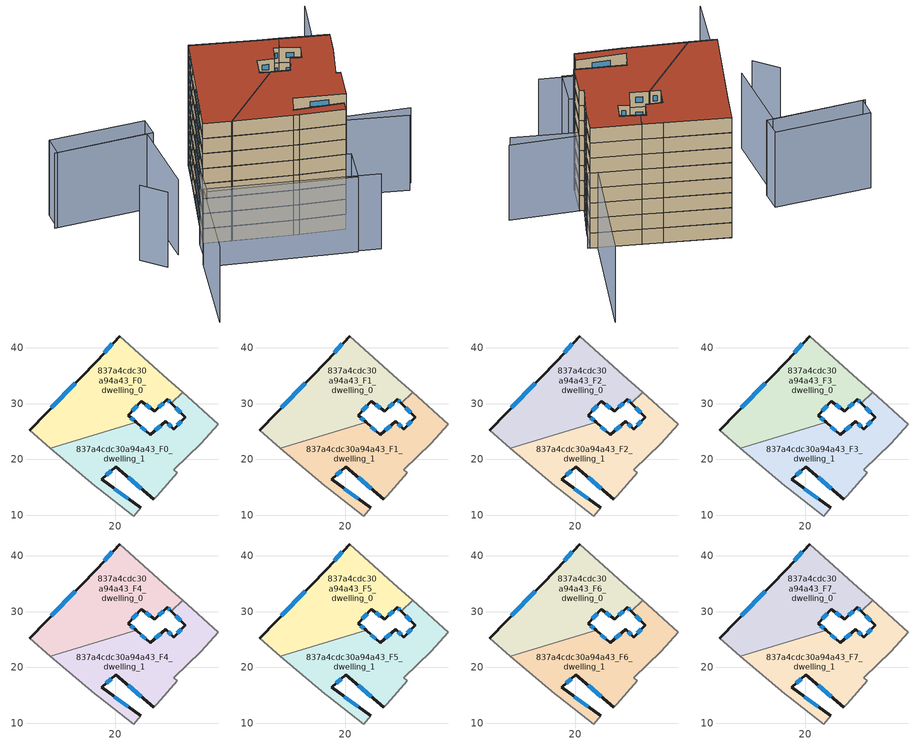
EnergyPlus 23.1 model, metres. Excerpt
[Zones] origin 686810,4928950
837a4cdc30a94a43_F0_dwelling_0
 floor ground (EU_floor_Construction): 27.06,28.59 29.33,30.76 30.01,30.08 32.09,31.98 29.4,34.38 20.84,42.08 16.77,37.69 4.68,25.17 8.42,22.01 23.78,26.6 22.34,27.87 24.69,30.42 z0
 wall outside (EU_wall_Construction): 30.01,30.08 29.33,30.76 27.06,28.59 24.69,30.42 22.34,27.87 23.78,26.6 / 4.68,25.17 16.77,37.69 20.84,42.08 z0:3
 wall adiabatic (EU_wall_Construction): 8.42,22.01 4.68,25.17 / 20.84,42.08 29.4,34.38 32.09,31.98 z0:3
 wall to 837a4cdc30a94a43_F0_dwelling_1 (EU_wall_Construction): 23.77,26.6 8.42,22.01 / 32.09,31.98 30.01,30.08 z0:3
 window (EU_Window_Construction): 29.79,30.3 29.55,30.54 / 28.59,30.06 27.8,29.3 / 26.29,29.19 25.46,29.83 / 23.93,29.59 23.11,28.7 / 22.81,27.46 23.31,27.02 / 8.61,29.25 12.84,33.62 / 18.09,39.12 19.52,40.66 z0.98:2.02
837a4cdc30a94a43_F0_dwelling_1
 floor ground (EU_floor_Construction): 31.17,17.61 30.54,18.17 35.41,22.87 38.51,26.26 32.09,31.98 30.01,30.08 32.56,27.51 30.46,25.38 29.08,26.86 26.28,24.38 23.78,26.6 8.42,22.01 16.35,15.29 17.11,14.7 23.31,9.86 24.61,11.33 17.58,16.41 20.11,18.69 26.9,12.82 27.51,13.52 z0
 wall outside (EU_wall_Construction): 26.9,12.82 20.11,18.69 17.58,16.41 24.61,11.33 / 23.78,26.6 26.28,24.38 29.08,26.86 30.46,25.38 32.56,27.51 30.01,30.08 z0:3
 wall adiabatic (EU_wall_Construction): 24.61,11.33 23.31,9.86 17.11,14.7 16.35,15.29 8.42,22.01 / 32.09,31.98 38.51,26.26 35.41,22.87 30.54,18.17 31.17,17.61 27.51,13.52 26.9,12.82 z0:3
 window (EU_Window_Construction): 24.69,14.73 22.32,16.78 / 19.29,17.95 18.4,17.16 / 19.87,14.76 22.32,12.99 / 24.59,25.88 25.47,25.1 / 27.19,25.19 28.17,26.06 / 29.53,26.38 30.01,25.86 / 31.14,26.08 31.88,26.82 / 31.73,28.35 30.84,29.24 z0.98:2.02
837a4cdc30a94a43_F1_dwelling_0
 floor to 837a4cdc30a94a43_F0_dwelling_0 (EU_floor_Construction): 27.06,28.59 29.33,30.76 30.01,30.08 32.09,31.98 29.4,34.38 20.84,42.08 16.77,37.69 4.68,25.17 8.42,22.01 23.77,26.6 22.34,27.87 24.69,30.42 z3
 wall outside (EU_wall_Construction): 30.01,30.08 29.33,30.76 27.06,28.59 24.69,30.42 22.34,27.87 23.78,26.6 / 4.68,25.17 16.77,37.69 20.84,42.08 z3:6
 wall adiabatic (EU_wall_Construction): 8.42,22.01 4.68,25.17 / 20.84,42.08 29.4,34.38 32.09,31.98 z3:6
 wall to 837a4cdc30a94a43_F1_dwelling_1 (EU_wall_Construction): 23.77,26.6 8.42,22.01 / 32.09,31.98 30.01,30.08 z3:6
 window (EU_Window_Construction): 29.79,30.3 29.55,30.54 / 28.59,30.06 27.8,29.3 / 26.29,29.19 25.46,29.83 / 23.93,29.59 23.11,28.7 / 22.81,27.46 23.31,27.02 / 8.61,29.25 12.84,33.62 / 18.09,39.12 19.52,40.66 z3.98:5.02
837a4cdc30a94a43_F1_dwelling_1
 floor to 837a4cdc30a94a43_F0_dwelling_1 (EU_floor_Construction): 31.17,17.61 30.54,18.17 35.41,22.87 38.51,26.26 32.09,31.98 30.01,30.08 32.56,27.51 30.46,25.38 29.08,26.86 26.28,24.38 23.77,26.6 8.42,22.01 16.35,15.29 17.11,14.7 23.31,9.86 24.61,11.33 17.58,16.41 20.11,18.69 26.9,12.82 27.51,13.52 z3
 wall outside (EU_wall_Construction): 26.9,12.82 20.11,18.69 17.58,16.41 24.61,11.33 / 23.78,26.6 26.28,24.38 29.08,26.86 30.46,25.38 32.56,27.51 30.01,30.08 z3:6
 wall adiabatic (EU_wall_Construction): 24.61,11.33 23.31,9.86 17.11,14.7 16.35,15.29 8.42,22.01 / 32.09,31.98 38.51,26.26 35.41,22.87 30.54,18.17 31.17,17.61 27.51,13.52 26.9,12.82 z3:6
 window (EU_Window_Construction): 24.69,14.73 22.32,16.78 / 19.29,17.95 18.4,17.16 / 19.87,14.76 22.32,12.99 / 24.59,25.88 25.47,25.1 / 27.19,25.19 28.17,26.06 / 29.53,26.38 30.01,25.86 / 31.14,26.08 31.88,26.82 / 31.73,28.35 30.84,29.24 z3.98:5.02
837a4cdc30a94a43_F2_dwelling_0
 floor to 837a4cdc30a94a43_F1_dwelling_0 (EU_floor_Construction): 27.06,28.59 29.33,30.76 30.01,30.08 32.09,31.98 29.4,34.38 20.84,42.08 16.77,37.69 4.68,25.17 8.42,22.01 23.77,26.6 22.34,27.87 24.69,30.42 z6
 wall outside (EU_wall_Construction): 30.01,30.08 29.33,30.76 27.06,28.59 24.69,30.42 22.34,27.87 23.78,26.6 / 4.68,25.17 16.77,37.69 20.84,42.08 z6:9
 wall adiabatic (EU_wall_Construction): 8.42,22.01 4.68,25.17 / 20.84,42.08 29.4,34.38 32.09,31.98 z6:9
 wall to 837a4cdc30a94a43_F2_dwelling_1 (EU_wall_Construction): 23.77,26.6 8.42,22.01 / 32.09,31.98 30.01,30.08 z6:9
 window (EU_Window_Construction): 29.79,30.3 29.55,30.54 / 28.59,30.06 27.8,29.3 / 26.29,29.19 25.46,29.83 / 23.93,29.59 23.11,28.7 / 22.81,27.46 23.31,27.02 / 8.61,29.25 12.84,33.62 / 18.09,39.12 19.52,40.66 z6.98:8.02
837a4cdc30a94a43_F2_dwelling_1
 floor to 837a4cdc30a94a43_F1_dwelling_1 (EU_floor_Construction): 31.17,17.61 30.54,18.17 35.41,22.87 38.51,26.26 32.09,31.98 30.01,30.08 32.56,27.51 30.46,25.38 29.08,26.86 26.28,24.38 23.77,26.6 8.42,22.01 16.35,15.29 17.11,14.7 23.31,9.86 24.61,11.33 17.58,16.41 20.11,18.69 26.9,12.82 27.51,13.52 z6
 wall outside (EU_wall_Construction): 26.9,12.82 20.11,18.69 17.58,16.41 24.61,11.33 / 23.78,26.6 26.28,24.38 29.08,26.86 30.46,25.38 32.56,27.51 30.01,30.08 z6:9
 wall adiabatic (EU_wall_Construction): 24.61,11.33 23.31,9.86 17.11,14.7 16.35,15.29 8.42,22.01 / 32.09,31.98 38.51,26.26 35.41,22.87 30.54,18.17 31.17,17.61 27.51,13.52 26.9,12.82 z6:9
 window (EU_Window_Construction): 24.69,14.73 22.32,16.78 / 19.29,17.95 18.4,17.16 / 19.87,14.76 22.32,12.99 / 24.59,25.88 25.47,25.1 / 27.19,25.19 28.17,26.06 / 29.53,26.38 30.01,25.86 / 31.14,26.08 31.88,26.82 / 31.73,28.35 30.84,29.24 z6.98:8.02
837a4cdc30a94a43_F3_dwelling_0
 floor to 837a4cdc30a94a43_F2_dwelling_0 (EU_floor_Construction): 27.06,28.59 29.33,30.76 30.01,30.08 32.09,31.98 29.4,34.38 20.84,42.08 16.77,37.69 4.68,25.17 8.42,22.01 23.77,26.6 22.34,27.87 24.69,30.42 z9
 wall outside (EU_wall_Construction): 30.01,30.08 29.33,30.76 27.06,28.59 24.69,30.42 22.34,27.87 23.78,26.6 / 4.68,25.17 16.77,37.69 20.84,42.08 z9:12
 wall adiabatic (EU_wall_Construction): 8.42,22.01 4.68,25.17 / 20.84,42.08 29.4,34.38 32.09,31.98 z9:12
 wall to 837a4cdc30a94a43_F3_dwelling_1 (EU_wall_Construction): 23.77,26.6 8.42,22.01 / 32.09,31.98 30.01,30.08 z9:12
 window (EU_Window_Construction): 29.79,30.3 29.55,30.54 / 28.59,30.06 27.8,29.3 / 26.29,29.19 25.46,29.83 / 23.93,29.59 23.11,28.7 / 22.81,27.46 23.31,27.02 / 8.61,29.25 12.84,33.62 / 18.09,39.12 19.52,40.66 z9.98:11.02
837a4cdc30a94a43_F3_dwelling_1
 floor to 837a4cdc30a94a43_F2_dwelling_1 (EU_floor_Construction): 31.17,17.61 30.54,18.17 35.41,22.87 38.51,26.26 32.09,31.98 30.01,30.08 32.56,27.51 30.46,25.38 29.08,26.86 26.28,24.38 23.77,26.6 8.42,22.01 16.35,15.29 17.11,14.7 23.31,9.86 24.61,11.33 17.58,16.41 20.11,18.69 26.9,12.82 27.51,13.52 z9
 wall outside (EU_wall_Construction): 26.9,12.82 20.11,18.69 17.58,16.41 24.61,11.33 / 23.78,26.6 26.28,24.38 29.08,26.86 30.46,25.38 32.56,27.51 30.01,30.08 z9:12
 wall adiabatic (EU_wall_Construction): 24.61,11.33 23.31,9.86 17.11,14.7 16.35,15.29 8.42,22.01 / 32.09,31.98 38.51,26.26 35.41,22.87 30.54,18.17 31.17,17.61 27.51,13.52 26.9,12.82 z9:12
 window (EU_Window_Construction): 24.69,14.73 22.32,16.78 / 19.29,17.95 18.4,17.16 / 19.87,14.76 22.32,12.99 / 24.59,25.88 25.47,25.1 / 27.19,25.19 28.17,26.06 / 29.53,26.38 30.01,25.86 / 31.14,26.08 31.88,26.82 / 31.73,28.35 30.84,29.24 z9.98:11.02
837a4cdc30a94a43_F4_dwelling_0
 floor to 837a4cdc30a94a43_F3_dwelling_0 (EU_floor_Construction): 27.06,28.59 29.33,30.76 30.01,30.08 32.09,31.98 29.4,34.38 20.84,42.08 16.77,37.69 4.68,25.17 8.42,22.01 23.77,26.6 22.34,27.87 24.69,30.42 z12
 wall outside (EU_wall_Construction): 30.01,30.08 29.33,30.76 27.06,28.59 24.69,30.42 22.34,27.87 23.78,26.6 / 4.68,25.17 16.77,37.69 20.84,42.08 z12:15
 wall adiabatic (EU_wall_Construction): 8.42,22.01 4.68,25.17 / 20.84,42.08 29.4,34.38 32.09,31.98 z12:15
 wall to 837a4cdc30a94a43_F4_dwelling_1 (EU_wall_Construction): 23.77,26.6 8.42,22.01 / 32.09,31.98 30.01,30.08 z12:15
 window (EU_Window_Construction): 29.79,30.3 29.55,30.54 / 28.59,30.06 27.8,29.3 / 26.29,29.19 25.46,29.83 / 23.93,29.59 23.11,28.7 / 22.81,27.46 23.31,27.02 / 8.61,29.25 12.84,33.62 / 18.09,39.12 19.52,40.66 z12.98:14.02
837a4cdc30a94a43_F4_dwelling_1
 floor to 837a4cdc30a94a43_F3_dwelling_1 (EU_floor_Construction): 31.17,17.61 30.54,18.17 35.41,22.87 38.51,26.26 32.09,31.98 30.01,30.08 32.56,27.51 30.46,25.38 29.08,26.86 26.28,24.38 23.77,26.6 8.42,22.01 16.35,15.29 17.11,14.7 23.31,9.86 24.61,11.33 17.58,16.41 20.11,18.69 26.9,12.82 27.51,13.52 z12
 wall outside (EU_wall_Construction): 26.9,12.82 20.11,18.69 17.58,16.41 24.61,11.33 / 23.78,26.6 26.28,24.38 29.08,26.86 30.46,25.38 32.56,27.51 30.01,30.08 z12:15
 wall adiabatic (EU_wall_Construction): 24.61,11.33 23.31,9.86 17.11,14.7 16.35,15.29 8.42,22.01 / 32.09,31.98 38.51,26.26 35.41,22.87 30.54,18.17 31.17,17.61 27.51,13.52 26.9,12.82 z12:15
 window (EU_Window_Construction): 24.69,14.73 22.32,16.78 / 19.29,17.95 18.4,17.16 / 19.87,14.76 22.32,12.99 / 24.59,25.88 25.47,25.1 / 27.19,25.19 28.17,26.06 / 29.53,26.38 30.01,25.86 / 31.14,26.08 31.88,26.82 / 31.73,28.35 30.84,29.24 z12.98:14.02
837a4cdc30a94a43_F5_dwelling_0
 floor to 837a4cdc30a94a43_F4_dwelling_0 (EU_floor_Construction): 27.06,28.59 29.33,30.76 30.01,30.08 32.09,31.98 29.4,34.38 20.84,42.08 16.77,37.69 4.68,25.17 8.42,22.01 23.77,26.6 22.34,27.87 24.69,30.42 z15
 wall outside (EU_wall_Construction): 30.01,30.08 29.33,30.76 27.06,28.59 24.69,30.42 22.34,27.87 23.78,26.6 / 4.68,25.17 16.77,37.69 20.84,42.08 z15:18
 wall adiabatic (EU_wall_Construction): 8.42,22.01 4.68,25.17 / 20.84,42.08 29.4,34.38 32.09,31.98 z15:18
 wall to 837a4cdc30a94a43_F5_dwelling_1 (EU_wall_Construction): 23.77,26.6 8.42,22.01 / 32.09,31.98 30.01,30.08 z15:18
 window (EU_Window_Construction): 29.79,30.3 29.55,30.54 / 28.59,30.06 27.8,29.3 / 26.29,29.19 25.46,29.83 / 23.93,29.59 23.11,28.7 / 22.81,27.46 23.31,27.02 / 8.61,29.25 12.84,33.62 / 18.09,39.12 19.52,40.66 z15.98:17.02
837a4cdc30a94a43_F5_dwelling_1
 floor to 837a4cdc30a94a43_F4_dwelling_1 (EU_floor_Construction): 31.17,17.61 30.54,18.17 35.41,22.87 38.51,26.26 32.09,31.98 30.01,30.08 32.56,27.51 30.46,25.38 29.08,26.86 26.28,24.38 23.77,26.6 8.42,22.01 16.35,15.29 17.11,14.7 23.31,9.86 24.61,11.33 17.58,16.41 20.11,18.69 26.9,12.82 27.51,13.52 z15
 wall outside (EU_wall_Construction): 26.9,12.82 20.11,18.69 17.58,16.41 24.61,11.33 / 23.78,26.6 26.28,24.38 29.08,26.86 30.46,25.38 32.56,27.51 30.01,30.08 z15:18
 wall adiabatic (EU_wall_Construction): 24.61,11.33 23.31,9.86 17.11,14.7 16.35,15.29 8.42,22.01 / 32.09,31.98 38.51,26.26 35.41,22.87 30.54,18.17 31.17,17.61 27.51,13.52 26.9,12.82 z15:18
 window (EU_Window_Construction): 24.69,14.73 22.32,16.78 / 19.29,17.95 18.4,17.16 / 19.87,14.76 22.32,12.99 / 24.59,25.88 25.47,25.1 / 27.19,25.19 28.17,26.06 / 29.53,26.38 30.01,25.86 / 31.14,26.08 31.88,26.82 / 31.73,28.35 30.84,29.24 z15.98:17.02
837a4cdc30a94a43_F6_dwelling_0
 floor to 837a4cdc30a94a43_F5_dwelling_0 (EU_floor_Construction): 27.06,28.59 29.33,30.76 30.01,30.08 32.09,31.98 29.4,34.38 20.84,42.08 16.77,37.69 4.68,25.17 8.42,22.01 23.77,26.6 22.34,27.87 24.69,30.42 z18
 wall outside (EU_wall_Construction): 30.01,30.08 29.33,30.76 27.06,28.59 24.69,30.42 22.34,27.87 23.78,26.6 / 4.68,25.17 16.77,37.69 20.84,42.08 z18:21
 wall adiabatic (EU_wall_Construction): 8.42,22.01 4.68,25.17 / 20.84,42.08 29.4,34.38 32.09,31.98 z18:21
 wall to 837a4cdc30a94a43_F6_dwelling_1 (EU_wall_Construction): 23.77,26.6 8.42,22.01 / 32.09,31.98 30.01,30.08 z18:21
 window (EU_Window_Construction): 29.79,30.3 29.55,30.54 / 28.59,30.06 27.8,29.3 / 26.29,29.19 25.46,29.83 / 23.93,29.59 23.11,28.7 / 22.81,27.46 23.31,27.02 / 8.61,29.25 12.84,33.62 / 18.09,39.12 19.52,40.66 z18.98:20.02
837a4cdc30a94a43_F6_dwelling_1
 floor to 837a4cdc30a94a43_F5_dwelling_1 (EU_floor_Construction): 31.17,17.61 30.54,18.17 35.41,22.87 38.51,26.26 32.09,31.98 30.01,30.08 32.56,27.51 30.46,25.38 29.08,26.86 26.28,24.38 23.77,26.6 8.42,22.01 16.35,15.29 17.11,14.7 23.31,9.86 24.61,11.33 17.58,16.41 20.11,18.69 26.9,12.82 27.51,13.52 z18
 wall outside (EU_wall_Construction): 26.9,12.82 20.11,18.69 17.58,16.41 24.61,11.33 / 23.78,26.6 26.28,24.38 29.08,26.86 30.46,25.38 32.56,27.51 30.01,30.08 z18:21
 wall adiabatic (EU_wall_Construction): 24.61,11.33 23.31,9.86 17.11,14.7 16.35,15.29 8.42,22.01 / 32.09,31.98 38.51,26.26 35.41,22.87 30.54,18.17 31.17,17.61 27.51,13.52 26.9,12.82 z18:21
 window (EU_Window_Construction): 24.69,14.73 22.32,16.78 / 19.29,17.95 18.4,17.16 / 19.87,14.76 22.32,12.99 / 24.59,25.88 25.47,25.1 / 27.19,25.19 28.17,26.06 / 29.53,26.38 30.01,25.86 / 31.14,26.08 31.88,26.82 / 31.73,28.35 30.84,29.24 z18.98:20.02
837a4cdc30a94a43_F7_dwelling_0
 floor to 837a4cdc30a94a43_F6_dwelling_0 (EU_floor_Construction): 27.06,28.59 29.33,30.76 30.01,30.08 32.09,31.98 29.4,34.38 20.84,42.08 16.77,37.69 4.68,25.17 8.42,22.01 23.77,26.6 22.34,27.87 24.69,30.42 z21
 wall outside (EU_wall_Construction): 30.01,30.08 29.33,30.76 27.06,28.59 24.69,30.42 22.34,27.87 23.78,26.6 / 4.68,25.17 16.77,37.69 20.84,42.08 z21:24
 wall adiabatic (EU_wall_Construction): 8.42,22.01 4.68,25.17 / 20.84,42.08 29.4,34.38 32.09,31.98 z21:24
 wall to 837a4cdc30a94a43_F7_dwelling_1 (EU_wall_Construction): 23.77,26.6 8.42,22.01 / 32.09,31.98 30.01,30.08 z21:24
 window (EU_Window_Construction): 29.79,30.3 29.55,30.54 / 28.59,30.06 27.8,29.3 / 26.29,29.19 25.46,29.83 / 23.93,29.59 23.11,28.7 / 22.81,27.46 23.31,27.02 / 8.61,29.25 12.84,33.62 / 18.09,39.12 19.52,40.66 z21.98:23.02
 roof outside (EU_roof_Construction): 29.4,34.38 32.09,31.98 30.01,30.08 29.33,30.76 27.06,28.59 24.69,30.42 22.34,27.87 23.78,26.6 8.42,22.01 4.68,25.17 16.77,37.69 20.84,42.08 z24
837a4cdc30a94a43_F7_dwelling_1
 floor to 837a4cdc30a94a43_F6_dwelling_1 (EU_floor_Construction): 31.17,17.61 30.54,18.17 35.41,22.87 38.51,26.26 32.09,31.98 30.01,30.08 32.56,27.51 30.46,25.38 29.08,26.86 26.28,24.38 23.77,26.6 8.42,22.01 16.35,15.29 17.11,14.7 23.31,9.86 24.61,11.33 17.58,16.41 20.11,18.69 26.9,12.82 27.51,13.52 z21
 wall outside (EU_wall_Construction): 26.9,12.82 20.11,18.69 17.58,16.41 24.61,11.33 / 23.78,26.6 26.28,24.38 29.08,26.86 30.46,25.38 32.56,27.51 30.01,30.08 z21:24
 wall adiabatic (EU_wall_Construction): 24.61,11.33 23.31,9.86 17.11,14.7 16.35,15.29 8.42,22.01 / 32.09,31.98 38.51,26.26 35.41,22.87 30.54,18.17 31.17,17.61 27.51,13.52 26.9,12.82 z21:24
 window (EU_Window_Construction): 24.69,14.73 22.32,16.78 / 19.29,17.95 18.4,17.16 / 19.87,14.76 22.32,12.99 / 24.59,25.88 25.47,25.1 / 27.19,25.19 28.17,26.06 / 29.53,26.38 30.01,25.86 / 31.14,26.08 31.88,26.82 / 31.73,28.35 30.84,29.24 z21.98:23.02
 roof outside (EU_roof_Construction): 38.51,26.26 35.41,22.87 30.54,18.17 31.17,17.61 27.51,13.52 26.9,12.82 20.11,18.69 17.58,16.41 24.61,11.33 23.31,9.86 17.11,14.7 16.35,15.29 8.42,22.01 23.78,26.6 26.28,24.38 29.08,26.86 30.46,25.38 32.56,27.51 30.01,30.08 32.09,31.98 z24
shading: 29.49,18.84 40.82,10.56 / -11.21,7.99 0.05,21.11 / 0.05,21.11 22.72,1.65 / -5.77,29.95 -4.39,25.11 / -7.68,46.88 6.6,39.02 / 6.6,39.02 -0.49,26.14 / 38.96,9.27 29.31,18.03 / 29.31,18.03 52.46,43.56 / 38.67,25.9 20.84,42.08 / 4.3,25.48 23.99,9.3 / 23.99,9.3 19.6,3.96 / 19.6,3.96 -0.09,20.14 / -0.09,20.14 4.3,25.48 / -5.38,50.06 9.37,41.72 / 9.37,41.72 7.46,38.34 / 7.46,38.34 -7.29,46.67 / -7.29,46.67 -5.38,50.06 z0:15
[Building]
EU S2 Campaign: North Axis=0; Terrain=City; Solar Distribution=FullExterior
[Site:Location]
Bologna: Latitude=44.5; Longitude=11.25; Time Zone=1; Elevation=37
[SizingPeriod:WeatherFileDays]
AnnualSizingPeriod: Begin Month=1; Begin Day of Month=1; End Month=12; End Day of Month=31; Day of Week for Start Day=Monday; Use Weather File Daylight Saving Period=No; Use Weather File Rain and Snow Indicators=No
[MATERIAL]
EU_InternalMass_Material: Roughness=MediumRough; Thickness=0.1; Conductivity=1; Density=1800; Specific Heat=900; Thermal Absorptance=0.9; Solar Absorptance=0.7; Visible Absorptance=0.7
[MATERIAL:NOMASS] Roughness=MediumRough; Thermal Absorptance=0.9; Solar Absorptance=0.7; Visible Absorptance=0.7
Name | Thermal Resistance
EU_wall_NoMass | 0.905828
EU_roof_NoMass | 0.37593
EU_floor_NoMass | 0.67114
[WINDOWMATERIAL:SIMPLEGLAZINGSYSTEM]
EU_Window_SimpleGlazing: UFactor=4.52486; Solar Heat Gain Coefficient=0.85; Visible Transmittance=0.85
[CONSTRUCTION]
EU_wall_Construction: EU_wall_NoMass
EU_roof_Construction: EU_roof_NoMass
EU_floor_Construction: EU_floor_NoMass
EU_InternalMass_Construction: EU_InternalMass_Material
EU_Window_Construction: EU_Window_SimpleGlazing
[ZONE] Type=1; Multiplier=1; Ceiling Height=autocalculate; Floor Area=autocalculate; Part of Total Floor Area=Yes
Name | Volume
837a4cdc30a94a43_F0_dwelling_0; 837a4cdc30a94a43_F1_dwelling_0; 837a4cdc30a94a43_F2_dwelling_0; 837a4cdc30a94a43_F3_dwelling_0; 837a4cdc30a94a43_F4_dwelling_0; 837a4cdc30a94a43_F5_dwelling_0; 837a4cdc30a94a43_F6_dwelling_0; 837a4cdc30a94a43_F7_dwelling_0; 837a4cdc30a94a43_F1_dwelling_1; 837a4cdc30a94a43_F2_dwelling_1; 837a4cdc30a94a43_F3_dwelling_1; 837a4cdc30a94a43_F4_dwelling_1; 837a4cdc30a94a43_F5_dwelling_1; 837a4cdc30a94a43_F6_dwelling_1; 837a4cdc30a94a43_F7_dwelling_1 | 736.583
837a4cdc30a94a43_F0_dwelling_1 | 736.586
[INTERNALMASS] Construction=EU_InternalMass_Construction
Name | Zone or ZoneList | Surface Area
837a4cdc30a94a43_F0_dwelling_0_EU_InternalMass | 837a4cdc30a94a43_F0_dwelling_0 | 245.527
837a4cdc30a94a43_F0_dwelling_1_EU_InternalMass | 837a4cdc30a94a43_F0_dwelling_1 | 245.528
837a4cdc30a94a43_F1_dwelling_0_EU_InternalMass | 837a4cdc30a94a43_F1_dwelling_0 | 245.527
837a4cdc30a94a43_F1_dwelling_1_EU_InternalMass | 837a4cdc30a94a43_F1_dwelling_1 | 245.528
837a4cdc30a94a43_F2_dwelling_0_EU_InternalMass | 837a4cdc30a94a43_F2_dwelling_0 | 245.527
837a4cdc30a94a43_F2_dwelling_1_EU_InternalMass | 837a4cdc30a94a43_F2_dwelling_1 | 245.528
837a4cdc30a94a43_F3_dwelling_0_EU_InternalMass | 837a4cdc30a94a43_F3_dwelling_0 | 245.527
837a4cdc30a94a43_F3_dwelling_1_EU_InternalMass | 837a4cdc30a94a43_F3_dwelling_1 | 245.528
837a4cdc30a94a43_F4_dwelling_0_EU_InternalMass | 837a4cdc30a94a43_F4_dwelling_0 | 245.527
837a4cdc30a94a43_F4_dwelling_1_EU_InternalMass | 837a4cdc30a94a43_F4_dwelling_1 | 245.528
837a4cdc30a94a43_F5_dwelling_0_EU_InternalMass | 837a4cdc30a94a43_F5_dwelling_0 | 245.527
837a4cdc30a94a43_F5_dwelling_1_EU_InternalMass | 837a4cdc30a94a43_F5_dwelling_1 | 245.528
837a4cdc30a94a43_F6_dwelling_0_EU_InternalMass | 837a4cdc30a94a43_F6_dwelling_0 | 245.527
837a4cdc30a94a43_F6_dwelling_1_EU_InternalMass | 837a4cdc30a94a43_F6_dwelling_1 | 245.528
837a4cdc30a94a43_F7_dwelling_0_EU_InternalMass | 837a4cdc30a94a43_F7_dwelling_0 | 245.527
837a4cdc30a94a43_F7_dwelling_1_EU_InternalMass | 837a4cdc30a94a43_F7_dwelling_1 | 245.528
[OTHEREQUIPMENT] Fuel Type=Electricity; Design Level Calculation Method=Watts/Area; Power per Zone Floor Area=1; Fraction Latent=0; Fraction Radiant=0; Fraction Lost=0; Carbon Dioxide Generation Rate=0; EndUse Subcategory=EU_Step8_InternalGains
Name | Zone or ZoneList or Space or SpaceList | Schedule
EU_Step8_InternalGain_837a4cdc30a94a43_F0_dwelling_0_f000 | 837a4cdc30a94a43_F0_dwelling_0 | EU_Step8_GainSchedule_837a4cdc30a94a43_F0_dwelling_0_f000
EU_Step8_InternalGain_837a4cdc30a94a43_F0_dwelling_1_f000 | 837a4cdc30a94a43_F0_dwelling_1 | EU_Step8_GainSchedule_837a4cdc30a94a43_F0_dwelling_1_f000
EU_Step8_InternalGain_837a4cdc30a94a43_F1_dwelling_0_f000 | 837a4cdc30a94a43_F1_dwelling_0 | EU_Step8_GainSchedule_837a4cdc30a94a43_F1_dwelling_0_f000
EU_Step8_InternalGain_837a4cdc30a94a43_F1_dwelling_1_f000 | 837a4cdc30a94a43_F1_dwelling_1 | EU_Step8_GainSchedule_837a4cdc30a94a43_F1_dwelling_1_f000
EU_Step8_InternalGain_837a4cdc30a94a43_F2_dwelling_0_f000 | 837a4cdc30a94a43_F2_dwelling_0 | EU_Step8_GainSchedule_837a4cdc30a94a43_F2_dwelling_0_f000
EU_Step8_InternalGain_837a4cdc30a94a43_F2_dwelling_1_f000 | 837a4cdc30a94a43_F2_dwelling_1 | EU_Step8_GainSchedule_837a4cdc30a94a43_F2_dwelling_1_f000
EU_Step8_InternalGain_837a4cdc30a94a43_F3_dwelling_0_f000 | 837a4cdc30a94a43_F3_dwelling_0 | EU_Step8_GainSchedule_837a4cdc30a94a43_F3_dwelling_0_f000
EU_Step8_InternalGain_837a4cdc30a94a43_F3_dwelling_1_f000 | 837a4cdc30a94a43_F3_dwelling_1 | EU_Step8_GainSchedule_837a4cdc30a94a43_F3_dwelling_1_f000
EU_Step8_InternalGain_837a4cdc30a94a43_F4_dwelling_0_f000 | 837a4cdc30a94a43_F4_dwelling_0 | EU_Step8_GainSchedule_837a4cdc30a94a43_F4_dwelling_0_f000
EU_Step8_InternalGain_837a4cdc30a94a43_F4_dwelling_1_f000 | 837a4cdc30a94a43_F4_dwelling_1 | EU_Step8_GainSchedule_837a4cdc30a94a43_F4_dwelling_1_f000
EU_Step8_InternalGain_837a4cdc30a94a43_F5_dwelling_0_f000 | 837a4cdc30a94a43_F5_dwelling_0 | EU_Step8_GainSchedule_837a4cdc30a94a43_F5_dwelling_0_f000
EU_Step8_InternalGain_837a4cdc30a94a43_F5_dwelling_1_f000 | 837a4cdc30a94a43_F5_dwelling_1 | EU_Step8_GainSchedule_837a4cdc30a94a43_F5_dwelling_1_f000
EU_Step8_InternalGain_837a4cdc30a94a43_F6_dwelling_0_f000 | 837a4cdc30a94a43_F6_dwelling_0 | EU_Step8_GainSchedule_837a4cdc30a94a43_F6_dwelling_0_f000
EU_Step8_InternalGain_837a4cdc30a94a43_F6_dwelling_1_f000 | 837a4cdc30a94a43_F6_dwelling_1 | EU_Step8_GainSchedule_837a4cdc30a94a43_F6_dwelling_1_f000
EU_Step8_InternalGain_837a4cdc30a94a43_F7_dwelling_0_f000 | 837a4cdc30a94a43_F7_dwelling_0 | EU_Step8_GainSchedule_837a4cdc30a94a43_F7_dwelling_0_f000
EU_Step8_InternalGain_837a4cdc30a94a43_F7_dwelling_1_f000 | 837a4cdc30a94a43_F7_dwelling_1 | EU_Step8_GainSchedule_837a4cdc30a94a43_F7_dwelling_1_f000
[ZONEVENTILATION:DESIGNFLOWRATE] Schedule=EU_AlwaysOn; Design Flow Rate Calculation Method=AirChanges/Hour; Air Changes per Hour=0.73129; Ventilation Type=Natural; Fan Pressure Rise=0; Fan Total Efficiency=1; Constant Term Coefficient=1; Temperature Term Coefficient=0; Velocity Term Coefficient=0; Velocity Squared Term Coefficient=0; Minimum Indoor Temperature=-100; Maximum Indoor Temperature=100; Delta Temperature=-100; Minimum Outdoor Temperature=-100; Maximum Outdoor Temperature=100; Maximum Wind Speed=40
Name | Zone or ZoneList or Space or SpaceList
EU_ConstantAir_837a4cdc30a94a43_F0_dwelling_0 | 837a4cdc30a94a43_F0_dwelling_0
EU_ConstantAir_837a4cdc30a94a43_F0_dwelling_1 | 837a4cdc30a94a43_F0_dwelling_1
EU_ConstantAir_837a4cdc30a94a43_F1_dwelling_0 | 837a4cdc30a94a43_F1_dwelling_0
EU_ConstantAir_837a4cdc30a94a43_F1_dwelling_1 | 837a4cdc30a94a43_F1_dwelling_1
EU_ConstantAir_837a4cdc30a94a43_F2_dwelling_0 | 837a4cdc30a94a43_F2_dwelling_0
EU_ConstantAir_837a4cdc30a94a43_F2_dwelling_1 | 837a4cdc30a94a43_F2_dwelling_1
EU_ConstantAir_837a4cdc30a94a43_F3_dwelling_0 | 837a4cdc30a94a43_F3_dwelling_0
EU_ConstantAir_837a4cdc30a94a43_F3_dwelling_1 | 837a4cdc30a94a43_F3_dwelling_1
EU_ConstantAir_837a4cdc30a94a43_F4_dwelling_0 | 837a4cdc30a94a43_F4_dwelling_0
EU_ConstantAir_837a4cdc30a94a43_F4_dwelling_1 | 837a4cdc30a94a43_F4_dwelling_1
EU_ConstantAir_837a4cdc30a94a43_F5_dwelling_0 | 837a4cdc30a94a43_F5_dwelling_0
EU_ConstantAir_837a4cdc30a94a43_F5_dwelling_1 | 837a4cdc30a94a43_F5_dwelling_1
EU_ConstantAir_837a4cdc30a94a43_F6_dwelling_0 | 837a4cdc30a94a43_F6_dwelling_0
EU_ConstantAir_837a4cdc30a94a43_F6_dwelling_1 | 837a4cdc30a94a43_F6_dwelling_1
EU_ConstantAir_837a4cdc30a94a43_F7_dwelling_0 | 837a4cdc30a94a43_F7_dwelling_0
EU_ConstantAir_837a4cdc30a94a43_F7_dwelling_1 | 837a4cdc30a94a43_F7_dwelling_1
[HVACTEMPLATE:THERMOSTAT] Constant Heating Setpoint=20; Constant Cooling Setpoint=50
EU_HeatOnly_837a4cdc30a94a43_F0_dwelling_0; EU_HeatOnly_837a4cdc30a94a43_F0_dwelling_1; EU_HeatOnly_837a4cdc30a94a43_F1_dwelling_0; EU_HeatOnly_837a4cdc30a94a43_F1_dwelling_1; EU_HeatOnly_837a4cdc30a94a43_F2_dwelling_0; EU_HeatOnly_837a4cdc30a94a43_F2_dwelling_1; EU_HeatOnly_837a4cdc30a94a43_F3_dwelling_0; EU_HeatOnly_837a4cdc30a94a43_F3_dwelling_1; EU_HeatOnly_837a4cdc30a94a43_F4_dwelling_0; EU_HeatOnly_837a4cdc30a94a43_F4_dwelling_1; EU_HeatOnly_837a4cdc30a94a43_F5_dwelling_0; EU_HeatOnly_837a4cdc30a94a43_F5_dwelling_1; EU_HeatOnly_837a4cdc30a94a43_F6_dwelling_0; EU_HeatOnly_837a4cdc30a94a43_F6_dwelling_1; EU_HeatOnly_837a4cdc30a94a43_F7_dwelling_0; EU_HeatOnly_837a4cdc30a94a43_F7_dwelling_1
[HVACTEMPLATE:ZONE:IDEALLOADSAIRSYSTEM] System Availability Schedule=EU_AlwaysOn; Maximum Heating Supply Air Temperature=50; Minimum Cooling Supply Air Temperature=13; Maximum Heating Supply Air Humidity Ratio=0.0156; Minimum Cooling Supply Air Humidity Ratio=0.0077; Heating Limit=NoLimit; Cooling Limit=NoLimit; Heating Availability Schedule=EU_AlwaysOn; Cooling Availability Schedule=EU_CoolingOff; Dehumidification Control Type=ConstantSensibleHeatRatio; Cooling Sensible Heat Ratio=0.7; Dehumidification Setpoint=60; Humidification Control Type=None; Humidification Setpoint=30; Outdoor Air Method=None; Outdoor Air Flow Rate per Person=0.00944; Outdoor Air Flow Rate per Zone Floor Area=0; Outdoor Air Flow Rate per Zone=0; Demand Controlled Ventilation Type=None; Outdoor Air Economizer Type=NoEconomizer; Heat Recovery Type=None; Sensible Heat Recovery Effectiveness=0.7; Latent Heat Recovery Effectiveness=0.65
Name | Template Thermostat
837a4cdc30a94a43_F0_dwelling_0 | EU_HeatOnly_837a4cdc30a94a43_F0_dwelling_0
837a4cdc30a94a43_F0_dwelling_1 | EU_HeatOnly_837a4cdc30a94a43_F0_dwelling_1
837a4cdc30a94a43_F1_dwelling_0 | EU_HeatOnly_837a4cdc30a94a43_F1_dwelling_0
837a4cdc30a94a43_F1_dwelling_1 | EU_HeatOnly_837a4cdc30a94a43_F1_dwelling_1
837a4cdc30a94a43_F2_dwelling_0 | EU_HeatOnly_837a4cdc30a94a43_F2_dwelling_0
837a4cdc30a94a43_F2_dwelling_1 | EU_HeatOnly_837a4cdc30a94a43_F2_dwelling_1
837a4cdc30a94a43_F3_dwelling_0 | EU_HeatOnly_837a4cdc30a94a43_F3_dwelling_0
837a4cdc30a94a43_F3_dwelling_1 | EU_HeatOnly_837a4cdc30a94a43_F3_dwelling_1
837a4cdc30a94a43_F4_dwelling_0 | EU_HeatOnly_837a4cdc30a94a43_F4_dwelling_0
837a4cdc30a94a43_F4_dwelling_1 | EU_HeatOnly_837a4cdc30a94a43_F4_dwelling_1
837a4cdc30a94a43_F5_dwelling_0 | EU_HeatOnly_837a4cdc30a94a43_F5_dwelling_0
837a4cdc30a94a43_F5_dwelling_1 | EU_HeatOnly_837a4cdc30a94a43_F5_dwelling_1
837a4cdc30a94a43_F6_dwelling_0 | EU_HeatOnly_837a4cdc30a94a43_F6_dwelling_0
837a4cdc30a94a43_F6_dwelling_1 | EU_HeatOnly_837a4cdc30a94a43_F6_dwelling_1
837a4cdc30a94a43_F7_dwelling_0 | EU_HeatOnly_837a4cdc30a94a43_F7_dwelling_0
837a4cdc30a94a43_F7_dwelling_1 | EU_HeatOnly_837a4cdc30a94a43_F7_dwelling_1
[SIZING:ZONE] Zone Cooling Design Supply Air Temperature Input Method=SupplyAirTemperature; Zone Cooling Design Supply Air Temperature=13; Zone Heating Design Supply Air Temperature Input Method=SupplyAirTemperature; Zone Heating Design Supply Air Temperature=50; Zone Cooling Design Supply Air Humidity Ratio=0.008; Zone Heating Design Supply Air Humidity Ratio=0.008; Cooling Design Air Flow Method=DesignDay; Cooling Design Air Flow Rate=0; Cooling Minimum Air Flow per Zone Floor Area=0.000762; Cooling Minimum Air Flow=0; Cooling Minimum Air Flow Fraction=0.2; Heating Design Air Flow Method=DesignDay; Heating Design Air Flow Rate=0; Heating Maximum Air Flow per Zone Floor Area=0.002032; Heating Maximum Air Flow=0.141576; Heating Maximum Air Flow Fraction=0.3; Account for Dedicated Outdoor Air System=No; Dedicated Outdoor Air System Control Strategy=NeutralSupplyAir; Dedicated Outdoor Air Low Setpoint Temperature for Design=autosize; Dedicated Outdoor Air High Setpoint Temperature for Design=autosize; Zone Load Sizing Method=Sensible Load Only No Latent Load; Zone Latent Cooling Design Supply Air Humidity Ratio Input Method=HumidityRatioDifference; Zone Cooling Design Supply Air Humidity Ratio Difference=0.005; Zone Latent Heating Design Supply Air Humidity Ratio Input Method=HumidityRatioDifference; Zone Humidification Design Supply Air Humidity Ratio Difference=0.005
837a4cdc30a94a43_F0_dwelling_0; 837a4cdc30a94a43_F0_dwelling_1; 837a4cdc30a94a43_F1_dwelling_0; 837a4cdc30a94a43_F1_dwelling_1; 837a4cdc30a94a43_F2_dwelling_0; 837a4cdc30a94a43_F2_dwelling_1; 837a4cdc30a94a43_F3_dwelling_0; 837a4cdc30a94a43_F3_dwelling_1; 837a4cdc30a94a43_F4_dwelling_0; 837a4cdc30a94a43_F4_dwelling_1; 837a4cdc30a94a43_F5_dwelling_0; 837a4cdc30a94a43_F5_dwelling_1; 837a4cdc30a94a43_F6_dwelling_0; 837a4cdc30a94a43_F6_dwelling_1; 837a4cdc30a94a43_F7_dwelling_0; 837a4cdc30a94a43_F7_dwelling_1
[SCHEDULE:CONSTANT]
Name | Hourly Value
EU_AlwaysOn | 1
EU_CoolingOff | 0
[SCHEDULE:FILE] Column Number=1; Rows to Skip at Top=0; Number of Hours of Data=8760; Column Separator=Comma; Interpolate to Timestep=No; Minutes per Item=60; Adjust Schedule for Daylight Savings=Yes
Name | File
EU_Step8_GainSchedule_837a4cdc30a94a43_F0_dwelling_0_f000 | ../../schedules/837a4cdc30a94a43/837a4cdc30a94a43_F0_dwelling_0_f000_gain.csv
EU_Step8_GainSchedule_837a4cdc30a94a43_F0_dwelling_1_f000 | ../../schedules/837a4cdc30a94a43/837a4cdc30a94a43_F0_dwelling_1_f000_gain.csv
EU_Step8_GainSchedule_837a4cdc30a94a43_F1_dwelling_0_f000 | ../../schedules/837a4cdc30a94a43/837a4cdc30a94a43_F1_dwelling_0_f000_gain.csv
EU_Step8_GainSchedule_837a4cdc30a94a43_F1_dwelling_1_f000 | ../../schedules/837a4cdc30a94a43/837a4cdc30a94a43_F1_dwelling_1_f000_gain.csv
EU_Step8_GainSchedule_837a4cdc30a94a43_F2_dwelling_0_f000 | ../../schedules/837a4cdc30a94a43/837a4cdc30a94a43_F2_dwelling_0_f000_gain.csv
EU_Step8_GainSchedule_837a4cdc30a94a43_F2_dwelling_1_f000 | ../../schedules/837a4cdc30a94a43/837a4cdc30a94a43_F2_dwelling_1_f000_gain.csv
EU_Step8_GainSchedule_837a4cdc30a94a43_F3_dwelling_0_f000 | ../../schedules/837a4cdc30a94a43/837a4cdc30a94a43_F3_dwelling_0_f000_gain.csv
EU_Step8_GainSchedule_837a4cdc30a94a43_F3_dwelling_1_f000 | ../../schedules/837a4cdc30a94a43/837a4cdc30a94a43_F3_dwelling_1_f000_gain.csv
EU_Step8_GainSchedule_837a4cdc30a94a43_F4_dwelling_0_f000 | ../../schedules/837a4cdc30a94a43/837a4cdc30a94a43_F4_dwelling_0_f000_gain.csv
EU_Step8_GainSchedule_837a4cdc30a94a43_F4_dwelling_1_f000 | ../../schedules/837a4cdc30a94a43/837a4cdc30a94a43_F4_dwelling_1_f000_gain.csv
EU_Step8_GainSchedule_837a4cdc30a94a43_F5_dwelling_0_f000 | ../../schedules/837a4cdc30a94a43/837a4cdc30a94a43_F5_dwelling_0_f000_gain.csv
EU_Step8_GainSchedule_837a4cdc30a94a43_F5_dwelling_1_f000 | ../../schedules/837a4cdc30a94a43/837a4cdc30a94a43_F5_dwelling_1_f000_gain.csv
EU_Step8_GainSchedule_837a4cdc30a94a43_F6_dwelling_0_f000 | ../../schedules/837a4cdc30a94a43/837a4cdc30a94a43_F6_dwelling_0_f000_gain.csv
EU_Step8_GainSchedule_837a4cdc30a94a43_F6_dwelling_1_f000 | ../../schedules/837a4cdc30a94a43/837a4cdc30a94a43_F6_dwelling_1_f000_gain.csv
EU_Step8_GainSchedule_837a4cdc30a94a43_F7_dwelling_0_f000 | ../../schedules/837a4cdc30a94a43/837a4cdc30a94a43_F7_dwelling_0_f000_gain.csv
EU_Step8_GainSchedule_837a4cdc30a94a43_F7_dwelling_1_f000 | ../../schedules/837a4cdc30a94a43/837a4cdc30a94a43_F7_dwelling_1_f000_gain.csv
